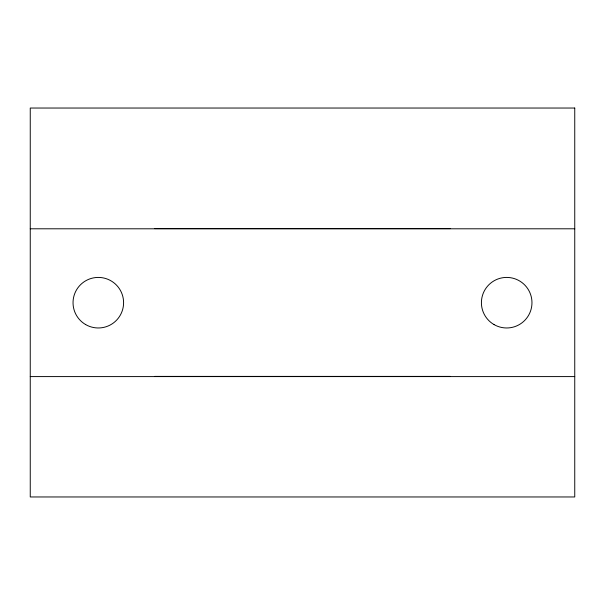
<?xml version="1.0" encoding="UTF-8"?>
<svg xmlns="http://www.w3.org/2000/svg" width="605" height="605" viewBox="0 0 605 605"><rect width="100%" height="100%" fill="white"/><g stroke="black" fill="none" stroke-linecap="round" stroke-linejoin="round"><path stroke-width="0.91" d="M154.706 228.607L450.294 228.607M30.25 228.796L574.75 228.796M154.706 376.393L450.294 376.393M30.25 376.59L574.75 376.59M574.75 108.038L30.25 108.038L30.25 496.962L574.75 496.962L574.75 108.038M494.051 324.59A25.281 25.281 0 0 0 531.969 302.697A25.281 25.281 0 0 0 494.051 280.803A25.281 25.281 0 0 0 494.051 324.59M85.676 324.59A25.281 25.281 0 0 0 123.594 302.697A25.281 25.281 0 0 0 85.676 280.803A25.281 25.281 0 0 0 85.676 324.59"/></g></svg>
